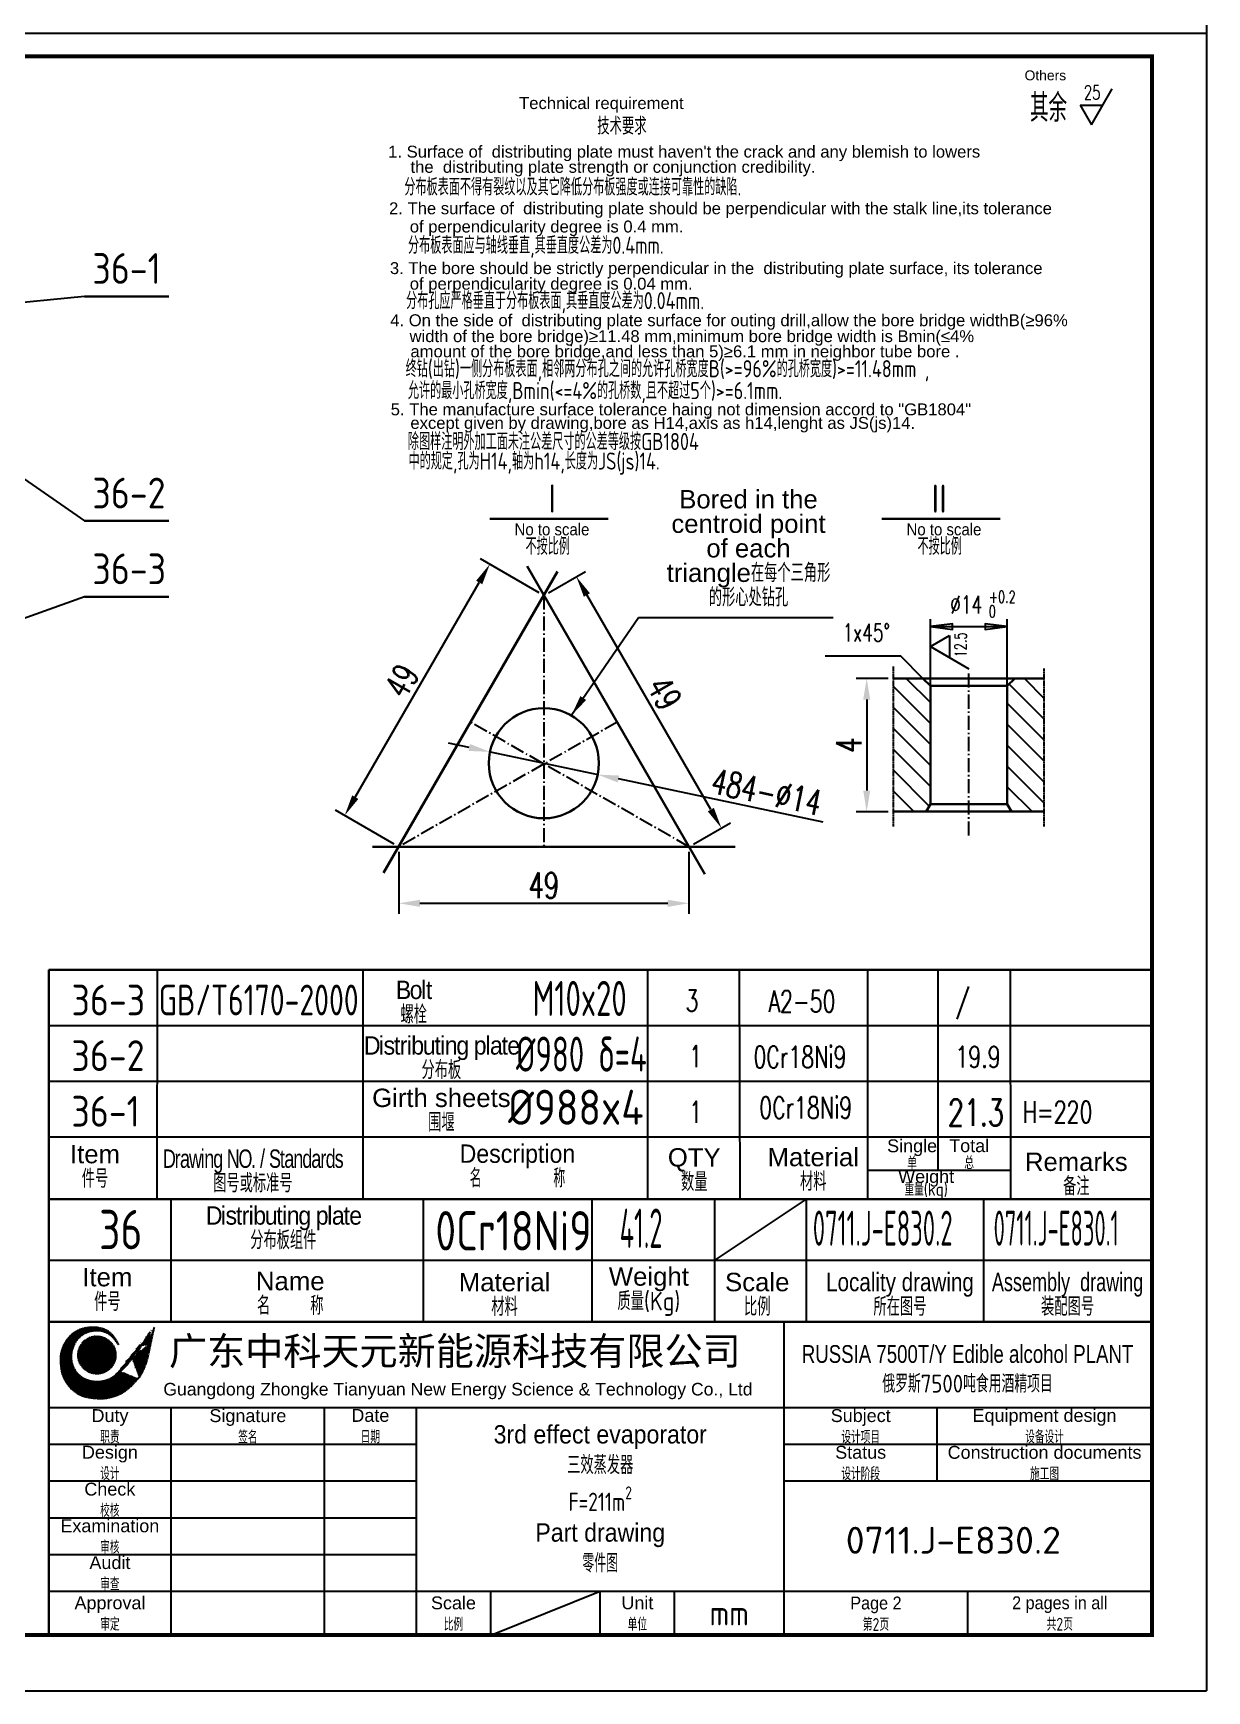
# Model space of a CAD drawing. Extents: x 25064 to 67879, y 10 to 12625.
# Drawn here: x 65798 to 67879, y 26 to 2966 of the extents above; entities that cross this region are included whole.
import ezdxf
from ezdxf.enums import TextEntityAlignment as Align

# ---------------------------------------------------------------- set-up
doc = ezdxf.new("R2010")
doc.units = 0
doc.linetypes.add('CENTER', pattern=[1.875, 1.25, -0.25, 0.125, -0.25])
doc.linetypes.add('PHANTOM2', pattern=[1, 0.5, -0.1, 0.1, -0.1, 0.1, -0.1])
doc.layers.get('0').update_dxf_attribs({"linetype": 'CONTINUOUS'})
doc.layers.get('DEFPOINTS').update_dxf_attribs({"linetype": 'CONTINUOUS'})
for name, color, linetype in [('1', 2, 'CONTINUOUS'), ('3-标注线', 2, 'CONTINUOUS'), ('6', 6, 'PHANTOM2'), ('TEXT', 2, 'CONTINUOUS'), ('中心线', 3, 'CENTER'), ('图层1', 2, 'CONTINUOUS')]:
    doc.layers.add(name, color=color, linetype=linetype)
doc.layers.add('2', color=1, linetype='CONTINUOUS', lineweight=30)
doc.styles.add('Arial', font='arial.ttf')
doc.styles.add('GB', font='gbenor.shx', dxfattribs={"width": 0.9, "bigfont": 'gbcbig.shx'})
doc.styles.add('HZ', font='', dxfattribs={"width": 0.7})
doc.styles.add('HZTXT', font='txt', dxfattribs={"width": 0.7, "bigfont": 'HZ.SHX'})
doc.styles.add('仿宋体', font='')
doc.styles.add('样式 1', font='gbenor.shx', dxfattribs={"bigfont": 'gbcbig.shx'})
doc.styles.add('英文', font='arial.ttf')
doc.styles.get('HZ').set_extended_font_data('SimSun')
doc.styles.get('仿宋体').set_extended_font_data('FangSong_GB2312')
doc.dimstyles.new('1', dxfattribs={"dimscale": 15, "dimtxt": 3, "dimasz": 2.5, "dimexe": 1.25, "dimexo": 0.625, "dimtad": 1, "dimdec": 0, "dimdsep": 46, "dimlunit": 6, "dimtxsty": 'HZTXT', "dimcen": 2.5, "dimclrt": 256, "dimadec": 0, "dimazin": 0, "dimtfac": 1, "dimtdec": 0, "dimtmove": 0, "dimatfit": 3, "dimfxl": 0, "dimtolj": 1, "dimtzin": 0, "dimarcsym": 0})
doc.dimstyles.get("Standard").update_dxf_attribs({"dimtxt": 0.18, "dimasz": 0.18, "dimexe": 0.18, "dimexo": 0.0625, "dimgap": 0.09, "dimtad": 0, "dimtih": 1, "dimtoh": 1, "dimdec": 4, "dimzin": 0, "dimdsep": 46, "dimtxsty": 'Standard', "dimcen": 0.09, "dimadec": 0, "dimazin": 0, "dimtfac": 1, "dimtdec": 4, "dimtofl": 0, "dimtmove": 0, "dimatfit": 3, "dimfxl": 0, "dimtolj": 1, "dimtzin": 0, "dimarcsym": 0})

# ---------------------------------------------------------------- blocks, each defined once
blk = doc.blocks.new('*D101')
at = {"layer": 'DEFPOINTS', "color": 0}
for p in [(66607.7, 2023.7), (66703.6, 1968.3), (66446.3, 1522.7)]:
    blk.add_point(p, dxfattribs=at)
at = {"layer": 'TEXT', "color": 0, "lineweight": -2}
for p, q in [((66695.5, 1973), (66591.5, 2033.1)), ((66369.2, 1610.6), (66588.9, 1991.2)), ((66438.2, 1527.4), (66334.2, 1587.5))]:
    blk.add_line(p, q, dxfattribs=at)
at = {"layer": 'TEXT', "color": 0}
for points in [[(66583.5, 1994.4), (66594.4, 1988.1), (66607.7, 2023.7)], [(66363.7, 1613.7), (66374.6, 1607.4), (66350.4, 1578.1)]]:
    blk.add_solid(points, dxfattribs=at)
at = {"layer": 'TEXT', "insert": (66451.4, 1816.8), "char_height": 45, "attachment_point": 5, "rotation": 60, "style": 'HZTXT'}
blk.add_mtext('\\A1;49', dxfattribs=at)
blk = doc.blocks.new('*D102')
at = {"layer": 'DEFPOINTS', "color": 0}
for p in [(66446.3, 1522.7), (66960.9, 1522.7), (66960.9, 1422.3)]:
    blk.add_point(p, dxfattribs=at)
at = {"layer": 'TEXT', "color": 0, "lineweight": -2}
for p, q in [((66446.3, 1513.3), (66446.3, 1403.5)), ((66960.9, 1513.3), (66960.9, 1403.5)), ((66483.8, 1422.3), (66923.4, 1422.3))]:
    blk.add_line(p, q, dxfattribs=at)
at = {"layer": 'TEXT', "color": 0}
for points in [[(66483.8, 1428.5), (66483.8, 1416), (66446.3, 1422.3)], [(66923.4, 1428.5), (66923.4, 1416), (66960.9, 1422.3)]]:
    blk.add_solid(points, dxfattribs=at)
at = {"layer": 'TEXT', "insert": (66703.6, 1454.2), "char_height": 45, "attachment_point": 5, "style": 'HZTXT'}
blk.add_mtext('\\A1;49', dxfattribs=at)
blk = doc.blocks.new('*D103')
at = {"layer": 'DEFPOINTS', "color": 0}
for p in [(66761.2, 2001.6), (66703.6, 1968.3), (66960.9, 1522.7)]:
    blk.add_point(p, dxfattribs=at)
at = {"layer": 'TEXT', "color": 0, "lineweight": -2}
for p, q in [((66711.7, 1973), (66777.4, 2010.9)), ((66999.7, 1588.4), (66779.9, 1969.1)), ((66969, 1527.4), (67034.7, 1565.3))]:
    blk.add_line(p, q, dxfattribs=at)
at = {"layer": 'TEXT', "color": 0}
for points in [[(66785.3, 1972.2), (66774.5, 1966), (66761.2, 2001.6)], [(67005.1, 1591.5), (66994.3, 1585.3), (67018.4, 1555.9)]]:
    blk.add_solid(points, dxfattribs=at)
at = {"layer": 'TEXT', "insert": (66917.4, 1794.7), "char_height": 45, "attachment_point": 5, "rotation": 300, "style": 'HZTXT'}
blk.add_mtext('\\A1;49', dxfattribs=at)
blk = doc.blocks.new('*D104')
at = {"layer": 'DEFPOINTS', "color": 0}
for p in [(66608.1, 1690.9), (66799.2, 1650.5)]:
    blk.add_point(p, dxfattribs=at)
at = {"layer": 'TEXT', "color": 0, "lineweight": -2}
for p, q in [((66571.4, 1698.6), (66534.7, 1706.4)), ((66608.1, 1690.9), (66799.2, 1650.5)), ((67198.7, 1566.2), (66835.9, 1642.8))]:
    blk.add_line(p, q, dxfattribs=at)
at = {"layer": 'TEXT', "color": 0}
for points in [[(66572.7, 1704.7), (66570.1, 1692.5), (66608.1, 1690.9)], [(66837.2, 1648.9), (66834.6, 1636.7), (66799.2, 1650.5)]]:
    blk.add_solid(points, dxfattribs=at)
at = {"layer": 'TEXT', "insert": (67098.5, 1619.9), "char_height": 45, "attachment_point": 5, "rotation": 348.0797, "style": 'HZTXT'}
blk.add_mtext('\\A1;484-%%C14', dxfattribs=at)
blk = doc.blocks.new('*D105')
at = {"layer": 'DEFPOINTS', "color": 0}
for p in [(67323.4, 1821.1), (67276.1, 1584.8), (67323.4, 1584.8)]:
    blk.add_point(p, dxfattribs=at)
at = {"layer": 'TEXT', "color": 0, "lineweight": -2}
for p, q in [((67314, 1821.1), (67257.4, 1821.1)), ((67276.1, 1783.6), (67276.1, 1622.3)), ((67314, 1584.8), (67257.4, 1584.8))]:
    blk.add_line(p, q, dxfattribs=at)
at = {"layer": 'TEXT', "color": 0}
for points in [[(67269.9, 1783.6), (67282.4, 1783.6), (67276.1, 1821.1)], [(67269.9, 1622.3), (67282.4, 1622.3), (67276.1, 1584.8)]]:
    blk.add_solid(points, dxfattribs=at)
at = {"layer": 'TEXT', "insert": (67244.3, 1703), "char_height": 45, "attachment_point": 5, "rotation": 90, "style": 'HZTXT'}
blk.add_mtext('\\A1;4', dxfattribs=at)

msp = doc.modelspace()

# ---------------------------------------------------------------- hatches: boundary and pattern name
at = {"linetype": 'CENTER'}
h = msp.add_hatch(dxfattribs=at)
h.set_pattern_fill('ANSI35', color=5, scale=12.3266, style=0)
h.set_pattern_definition([(45, (49000.7052, 7998.0875), (-2.1790556, 2.1790556), []), (45, (49002.8842, 7998.0875), (-2.1790556, 2.1790556), [3.85206246, -0.7704125, 0, -0.7704125])])
edge = h.paths.add_edge_path()
edge.add_spline(control_points=[(65950.08541, 639.08565), (65943.89495, 647.35885), (65928.16616, 668.37948), (65876.22964, 662.93411), (65859.22926, 616.13977), (65879.39779, 578.77517), (65919.78726, 569.29562), (65943.48296, 583.54837), (65952.87117, 592.56546)], knot_values=[0, 0, 0, 0, 1.5285918504, 3.8838597002, 6.3362108745, 7.8406472719, 9.9534831673, 11.8690157356, 11.8690157356, 11.8690157356, 11.8690157356], degree=3, periodic=0)
edge.add_spline(control_points=[(65950.08541, 639.08565), (65945.54451, 647.35725), (65936.91907, 663.06913), (65905.15692, 673.38196), (65865.35912, 664.89353), (65846.19614, 632.13006), (65846.0464, 612.12577), (65846.5396, 607.62145)], knot_values=[0, 0, 0, 0, 1.3994873893, 2.6583255951, 4.8442049209, 7.1545011065, 7.8384622489, 7.8384622489, 7.8384622489, 7.8384622489], degree=3, periodic=0)
edge.add_spline(control_points=[(65846.5396, 607.62145), (65846.67706, 602.14807), (65848.00675, 587.23333), (65858.49721, 566.83258), (65875.28178, 552.46952), (65891.43836, 546.4438), (65907.67188, 544.46389), (65923.17456, 543.34417), (65938.15921, 546.99133), (65953.5849, 551.94929), (65970.56475, 563.63748), (65980.41028, 575.46839), (65985.68281, 581.80413)], knot_values=[0.6812998502, 0.6812998502, 0.6812998502, 0.6812998502, 1.5209819127, 2.9933186883, 4.0609076463, 4.8565778432, 5.6080193013, 6.5794597923, 7.2218794569, 7.9686630871, 9.0669862596, 10.3333190781, 10.3333190781, 10.3333190781, 10.3333190781], degree=3, periodic=0)
edge.add_spline(control_points=[(65973.68028, 615.48633), (65969.12469, 609.59487), (65960.09526, 597.91767), (65948.42801, 588.8777), (65942.64721, 584.39863)], knot_values=[0, 0, 0, 0, 20.2539310782, 40.144417104, 40.144417104, 40.144417104, 40.144417104], degree=3, periodic=0)
edge.add_spline(control_points=[(66012.39454, 670.75963), (66009.02619, 659.88576), (66005.65784, 649.01189), (66001.64481, 638.42465)], knot_values=[0, 0, 0, 0, 1.7452824419, 1.7452824419, 1.7452824419, 1.7452824419], degree=3, periodic=0)
edge.add_line((65981.13228, 623.22914), (66005.57487, 662.53878))
edge.add_line((65987.39204, 639.90596), (65981.13228, 623.22914))
edge.add_line((65973.68028, 615.48633), (65987.39204, 639.90596))
edge.add_spline(control_points=[(66001.64481, 638.42465), (66002.06469, 641.0036), (66003.35053, 649.05832), (66004.67475, 657.08364), (66005.57487, 662.53878)], knot_values=[20.0836795763, 20.0836795763, 20.0836795763, 20.0836795763, 20.4850894663, 21.3370675527, 21.3370675527, 21.3370675527, 21.3370675527], degree=3, periodic=0)
edge.add_spline(control_points=[(66012.39454, 670.75963), (66009.66316, 658.07298), (66004.34553, 633.37375), (65997.80049, 601.70329), (65988.26108, 585.29233), (65984.94074, 579.58024)], knot_values=[0, 0, 0, 0, 35.5506482582, 69.2124080078, 87.184309043, 87.184309043, 87.184309043, 87.184309043], degree=3, periodic=0)
at = {"layer": '2', "linetype": 'CENTER'}
h = msp.add_hatch(dxfattribs=at)
h.set_pattern_fill('ANSI35', color=1, scale=11.09394, style=0)
h.set_pattern_definition([(45, (50691.6224, 7260.781), (-1.96115003, 1.96115003), []), (45, (50693.5835, 7260.781), (-1.96115003, 1.96115003), [3.4668562, -0.69337124, 0, -0.69337124])])
edge = h.paths.add_edge_path()
edge.add_arc((65910.85725, 621.4192), 33.25789, 0, 360)

# ---------------------------------------------------------------- linework, layer by layer
msp.add_line((67781.98993, 680.29626), (65825.77764, 680.29626))
at = {"color": 5, "linetype": 'CENTER'}
for p, q in [((65981.13228, 623.22914), (66005.57487, 662.53878)), ((65973.68028, 615.48633), (65987.39204, 639.90596)), ((65987.39204, 639.90596), (65981.13228, 623.22914))]:
    msp.add_line(p, q, dxfattribs=at)
at = {"color": 1, "linetype": 'CENTER'}
msp.add_circle((65910.96613, 621.01895), 33.25789, dxfattribs=at)
at = {"color": 5, "linetype": 'CENTER'}
msp.add_arc((65920.29143, 627.86017), 79.95861, 313.47672174, 325.89469667, dxfattribs=at)
for points, knots in [([(65950.08541, 639.08565), (65945.54451, 647.35725), (65936.91907, 663.06913), (65905.15692, 673.38196), (65865.35912, 664.89353), (65846.19614, 632.13006), (65846.0464, 612.12577), (65846.5396, 607.62145)], [0, 0, 0, 0, 1.3994873893, 2.6583255951, 4.8442049209, 7.1545011065, 7.8384622489, 7.8384622489, 7.8384622489, 7.8384622489]), ([(65950.08541, 639.08565), (65943.89495, 647.35885), (65928.16616, 668.37948), (65876.22964, 662.93411), (65859.22926, 616.13977), (65879.39779, 578.77517), (65919.78726, 569.29562), (65943.48296, 583.54837), (65952.87117, 592.56546)], [0, 0, 0, 0, 1.5285918504, 3.8838597002, 6.3362108745, 7.8406472719, 9.9534831673, 11.8690157356, 11.8690157356, 11.8690157356, 11.8690157356]), ([(66001.64481, 638.42465), (66002.06469, 641.0036), (66003.35053, 649.05832), (66004.67475, 657.08364), (66005.57487, 662.53878)], [20.0836795763, 20.0836795763, 20.0836795763, 20.0836795763, 20.4850894663, 21.3370675527, 21.3370675527, 21.3370675527, 21.3370675527]), ([(65846.5396, 607.62145), (65846.67706, 602.14807), (65848.00675, 587.23333), (65858.49721, 566.83258), (65875.28178, 552.46952), (65891.43836, 546.4438), (65907.67188, 544.46389), (65923.17456, 543.34417), (65938.15921, 546.99133), (65953.5849, 551.94929), (65970.56475, 563.63748), (65980.41028, 575.46839), (65985.68281, 581.80413)], [0.6812998502, 0.6812998502, 0.6812998502, 0.6812998502, 1.5209819127, 2.9933186883, 4.0609076463, 4.8565778432, 5.6080193013, 6.5794597923, 7.2218794569, 7.9686630871, 9.0669862596, 10.3333190781, 10.3333190781, 10.3333190781, 10.3333190781])]:
    msp.add_open_spline(points, degree=3, knots=knots, dxfattribs=at)
for points in [[(66012.39454, 670.75963), (66004.23253, 632.58286), (65994.21567, 597.00066), (65984.94074, 579.58024)], [(65973.68028, 615.48633), (65959.34206, 598.48325), (65942.64721, 584.39863)]]:
    msp.add_spline(points, degree=3, dxfattribs=at)
msp.add_open_spline([(66012.39454, 670.75963), (66009.02619, 659.88576), (66005.65784, 649.01189), (66001.64481, 638.42465)], degree=3, dxfattribs=at)
at = {"layer": '1'}
for p, q in [((67674.80736, 2803.17391), (67711.65873, 2867.00234)), ((67654.8114, 2837.80793), (67674.80736, 2803.17391)), ((67654.8114, 2837.80793), (67694.80332, 2837.80793)), ((67388.99575, 1741.04529), (67323.37075, 1806.68977)), ((67346.10212, 1821.08036), (67388.99575, 1778.17392)), ((67591.12075, 1748.63703), (67528.65857, 1811.11792)), ((67555.81655, 1821.08036), (67591.12075, 1785.76565)), ((67323.37075, 1769.56115), (67388.99575, 1703.91679)), ((67525.49575, 1777.15288), (67591.12075, 1711.5084)), ((67591.12075, 1674.37978), (67525.49575, 1740.02426)), ((67388.99575, 1666.78817), (67323.37075, 1732.43252)), ((67323.37075, 1695.30402), (67388.99575, 1629.65954)), ((67525.49575, 1702.89563), (67591.12075, 1637.25121)), ((67387.01059, 1594.51678), (67323.37075, 1658.17534)), ((67591.12075, 1600.12265), (67525.49575, 1665.76707)), ((67323.37075, 1621.04677), (67359.57627, 1584.83036)), ((67525.49575, 1628.63851), (67569.2907, 1584.83036)), ((66017.91822, 897.70947), (66018.47036, 1304.13691)), ((66383.32066, 897.70947), (66383.32066, 1304.13691)), ((67051.69353, 897.70947), (67050.8375, 1304.13691)), ((67278.39935, 897.70947), (67278.28085, 1304.13691)), ((67403.14913, 949.21951), (67402.97647, 1304.13691)), ((67530.37201, 1304.13691), (67531.0998, 897.70947)), ((65825.60323, 1205.45083), (67781.7031, 1205.45083)), ((65825.60323, 1106.76475), (67781.7031, 1106.76475)), ((65825.60323, 1008.07867), (67781.7031, 1008.07867)), ((67278.4927, 949.21951), (67531.38636, 949.21951)), ((66042.68074, 680.29626), (66042.68074, 897.70947)), ((66490.14035, 680.29626), (66490.14035, 897.70947)), ((66789.06718, 680.29626), (66789.06718, 897.70947)), ((67006.44783, 789.00287), (67169.50774, 897.70947)), ((67006.44783, 897.70947), (67006.44783, 680.29626)), ((67169.50774, 680.29626), (67169.50774, 897.70947)), ((67483.05951, 897.70947), (67483.05951, 680.29626)), ((67781.76748, 789.00287), (65825.26753, 789.00287)), ((65825.48993, 680.29626), (66416.85596, 680.29626))]:
    msp.add_line(p, q, dxfattribs=at)
at = {"layer": '2'}
for p, q in [((65889.05179, 2498.7215), (66038.30504, 2498.7215)), ((65889.05179, 2100.44028), (66038.30504, 2100.44028)), ((66607.64167, 2104.32497), (66817.64167, 2104.32497)), ((67302.77383, 2104.32497), (67512.77383, 2104.32497)), ((66419.44805, 1476.14233), (66728.04773, 2010.65267)), ((66988.95858, 1474.12032), (66673.81178, 2019.9706)), ((65889.05179, 1965.98893), (66038.30504, 1965.98893)), ((67323.37075, 1821.08036), (67457.24575, 1821.08036)), ((67388.99575, 1807.95536), (67375.87075, 1821.08036)), ((67388.99575, 1807.95536), (67457.24575, 1807.95536)), ((67388.99575, 1597.95536), (67388.99575, 1807.95536)), ((67591.12075, 1821.08036), (67457.24575, 1821.08036)), ((67525.49575, 1807.95536), (67457.24575, 1807.95536)), ((67525.49575, 1807.95536), (67538.62075, 1821.08036)), ((67525.49575, 1597.95536), (67525.49575, 1807.95536)), ((67381.41811, 1584.83036), (67388.99575, 1597.95536)), ((67388.99575, 1597.95536), (67457.24575, 1597.95536)), ((67525.49575, 1597.95536), (67457.24575, 1597.95536)), ((67533.07339, 1584.83036), (67525.49575, 1597.95536)), ((67323.37075, 1584.83036), (67457.24575, 1584.83036)), ((67591.12075, 1584.83036), (67457.24575, 1584.83036)), ((66399.93042, 1522.71284), (67042.68851, 1522.71284)), ((65825.48998, 1304.13691), (65825.48993, 284.2118)), ((65825.7373, 1304.13691), (67781.83717, 1304.13691)), ((65825.26753, 897.70947), (67781.76748, 897.70947)), ((65825.48993, 680.29626), (67781.98993, 680.29626)), ((65825.48993, 124.54524), (65825.48993, 680.29626))]:
    msp.add_line(p, q, dxfattribs=at)
msp.add_lwpolyline([(63868.98993, 124.54524, 7, 7, 0), (67781.98993, 124.54524, 7, 7, 0), (67781.98993, 2924.54524, 7, 7, 0), (63868.98993, 2924.54524, 7, 7, 0)], format="xyseb", close=True, dxfattribs=at)
msp.add_circle((66703.61961, 1670.70165), 97.66002, dxfattribs=at)
at = {"layer": '6'}
for p, q in [((67323.37075, 1558.58036), (67323.37075, 1842.55279)), ((67591.12075, 1558.58036), (67591.12075, 1838.86735))]:
    msp.add_line(p, q, dxfattribs=at)
at = {"layer": 'TEXT'}
for p, q in [((67879.33694, 25.55535), (67879.33694, 5921.1107)), ((63700.90805, 2965.55534), (67878.91264, 2965.55534)), ((67879.33694, 25.55534), (67879.33694, 2965.55533)), ((67388.99575, 1807.95536), (67388.99575, 1926.08036)), ((67388.99575, 1912.95536), (67525.49575, 1912.95536)), ((67525.49575, 1807.95536), (67525.49575, 1926.08036)), ((67388.99575, 1877.80285), (67423.09563, 1897.49035)), ((67423.09563, 1897.49035), (67423.09563, 1858.11535)), ((67231.49575, 1860.45536), (67202.41492, 1860.45536)), ((67336.49575, 1860.45536), (67231.49575, 1860.45536)), ((67375.87075, 1821.08036), (67336.49575, 1860.45536)), ((67388.99575, 1877.80285), (67423.09563, 1858.11535)), ((67388.99575, 1877.80285), (67457.19551, 1838.42785)), ((66887.52033, 1304.13691), (66887.52033, 897.70947)), ((63700.90805, 25.55535), (67875.08988, 25.55535)), ((63700.90805, 25.55535), (67875.08993, 25.55535)), ((63717.51413, 25.55535), (67875.08988, 25.55535)), ((63721.33689, 25.55535), (67878.91264, 25.55535))]:
    msp.add_line(p, q, dxfattribs=at)
for points in [[(67388.99575, 1912.95536), (67428.37075, 1907.70536), (67428.37075, 1918.20536), (67388.99575, 1912.95536)], [(67525.49575, 1912.95536), (67486.12075, 1918.20549), (67486.12075, 1907.70549), (67525.49575, 1912.95536)]]:
    msp.add_lwpolyline(points, dxfattribs=at)
at = {"layer": '中心线', "ltscale": 20}
for p, q in [((66703.61961, 1968.34192), (66703.61961, 1522.71284)), ((67457.24575, 1542.4081), (67457.24831, 1834.46565)), ((66833.49133, 1743.3975), (66446.33554, 1522.71284)), ((66960.90368, 1522.71284), (66573.74789, 1743.3975))]:
    msp.add_line(p, q, dxfattribs=at)
at = {"layer": '图层1'}
for p, q in [((65889.05179, 2498.7215), (65564.80148, 2466.84821)), ((65476.89314, 2386.51187), (65889.05179, 2100.44028)), ((65889.05179, 1965.98893), (65244.80148, 1735.18387)), ((67129.63146, 124.54524), (67129.63146, 680.29626)), ((65825.48993, 528.14642), (67781.70222, 528.14642)), ((66042.84685, 124.54524), (66042.84685, 528.14642)), ((66314.543, 124.54524), (66314.543, 528.14642)), ((66477.56069, 124.54524), (66477.56069, 528.14642)), ((67401.32761, 397.73226), (67401.32761, 528.14642)), ((65825.48993, 462.93934), (66477.56069, 462.93934)), ((67129.63146, 462.93934), (67781.70222, 462.93934)), ((65825.48993, 397.73226), (66477.56069, 397.73226)), ((67129.63146, 397.73226), (67781.70222, 397.73226)), ((65825.48993, 332.52519), (66477.56069, 332.52519)), ((65825.48993, 267.31811), (66477.56069, 267.31811)), ((65825.48993, 202.11103), (67781.70222, 202.11103)), ((66609.2889, 124.54524), (66803.59607, 202.11103)), ((66609.2889, 124.54524), (66609.2889, 202.11103)), ((66803.59607, 124.54524), (66803.59607, 202.11103)), ((66935.32429, 124.54524), (66935.32429, 202.11103)), ((67455.66684, 124.54524), (67455.66684, 202.11103))]:
    msp.add_line(p, q, dxfattribs=at)

# ---------------------------------------------------------------- texts
at = {"color": 2, "insert": (67454.97699, 596.38317), "char_height": 31.5497918, "width": 998.2205185, "attachment_point": 5}
msp.add_mtext('{\\fArial|b0|i0|c0|p34;\\W0.75;RUSSIA 7500T/Y Edible alcohol PLANT\\W0.8;\\P\\Fgbenor,gbcbig|c134;\\W1;俄罗斯7500吨食用酒精项目}', dxfattribs=at)
at = {"layer": '1'}
for s, height, style, p in [('Others', 17.596138, 'Arial', (67556.06949, 2881.92183)), ('36-1', 54.491384, '样式 1', (65903.01409, 2520.97472)), ('36-2', 54.491384, '样式 1', (65903.01409, 2122.69349)), ('I', 49.75682, '样式 1', (66711.4441, 2115.34406)), ('II', 49.756824, '样式 1', (67390.96142, 2115.18883)), ('36-3', 54.491384, '样式 1', (65903.01409, 1988.24215)), ('36-3', 54.491384, '样式 1', (65865.97202, 1223.56222)), ('36-2', 54.491384, '样式 1', (65865.83795, 1124.87614)), ('%%C988x4', 62.120178, '样式 1', (66640.18285, 1029.53926)), ('36-1', 54.491384, '样式 1', (65865.83795, 1026.19006))]:
    msp.add_text(s, height=height, dxfattribs=dict(at, style=style)).set_placement(p)
for s, height, style, width, p in [('    其余  ', 49.494949, 'HZTXT', 0.7, (67431.34241, 2808.25363)), ('25', 24.747475, 'HZTXT', 0.7, (67661.03508, 2847.70692)), ('M10x20', 62.120178, '样式 1', 0.75, (66683.45854, 1222.49301)), ('3', 38.14397, 'HZTXT', 0.7, (66954.8993, 1230.47252)), ('A2-50', 38.143969, 'HZTXT', 0.7, (67101.78816, 1229.34521)), ('/', 38.14397, 'HZTXT', 0.7, (67433.56239, 1229.61666)), ('%%C980 δ=4', 62.120178, '样式 1', 0.75, (66654.29653, 1123.80693)), ('1', 38.14397, 'HZTXT', 0.7, (66961.28588, 1131.78643)), ('0Cr18Ni9', 38.143969, 'HZTXT', 0.7, (67075.27962, 1130.65913)), ('19.9', 38.143969, 'HZTXT', 0.7, (67433.42832, 1130.93057)), ('1', 38.14397, 'HZTXT', 0.7, (66961.28588, 1033.10035)), ('0Cr18Ni9', 38.143969, 'HZTXT', 0.7, (67085.56393, 1040.75337)), ('21.3', 47.211335, 'HZTXT', 0.7, (67420.15039, 1027.6205)), ('H=220', 38.143969, 'HZTXT', 0.7, (67552.84083, 1033.10035)), ('36', 69.882818, '样式 1', 0.9, (65915.00853, 808.66798)), ('0Cr18Ni9', 69.882818, '样式 1', 0.9, (66511.16045, 806.54098)), ('0711.J-E830.2', 62.1180607, '样式 1', 0.6, (67180.57098, 815.06087)), ('0711.J-E830.1', 62.1180607, '样式 1', 0.55, (67501.18443, 815.06087))]:
    msp.add_text(s, height=height, dxfattribs=dict(at, style=style, width=width)).set_placement(p)
at = {"layer": '1', "style": '样式 1', "width": 0.863129}
msp.add_text('GB/T6170-2000', height=54.4913842, rotation=359.99395032, dxfattribs=at).set_placement((66020.42895, 1223.59968), (66375.16757, 1223.56222), align=Align.FIT)
at = {"layer": '1', "style": '样式 1', "width": 0.590277}
msp.add_attdef('41.2', text='', height=69.88282, dxfattribs=at).set_placement((66837.99758, 810.99723), (66913.96871, 810.99723), align=Align.FIT)
at = {"layer": '3-标注线', "style": 'GB', "width": 1.2}
msp.add_text('0711.J-E830.2', height=47.8191944, dxfattribs=at).set_placement((67238.95273, 268.71901))
at = {"layer": 'TEXT', "style": 'HZTXT', "width": 0.7}
for s, height, p in [('+0.2', 21, (67492.5392, 1955.3776)), ('%%C14', 31.5, (67424.23237, 1936.31293)), ('0', 21, (67492.5392, 1929.502)), ('1x45%%D', 31.5, (67233.24371, 1886.70536))]:
    msp.add_text(s, height=height, dxfattribs=at).set_placement(p)
msp.add_text('12.5', height=21, rotation=90, dxfattribs=at).set_placement((67453.1737, 1858.60313))
at = {"layer": 'TEXT', "style": '仿宋体'}
msp.add_text('广东中科天元新能源科技有限公司', height=49.5573779, dxfattribs=at).set_placement((66545.66928, 603.52509), align=Align.CENTER)
at = {"layer": '图层1'}
for s, height, style, p in [('Technical requirement ', 21.115366, 'Arial', (66659.67447, 2830.9476)), ('             技术要求', 30.3922427, '样式 1', (66584.04678, 2785.68554)), ("1. Surface of  distributing plate must haven't the crack and any blemish to lowers ", 21.115366, 'Arial', (66427.47724, 2744.85698)), ('the  distributing plate strength or conjunction credibility.', 21.115366, 'Arial', (66467.12002, 2717.85304)), ('2. The surface of  distributing plate should be perpendicular with the stalk line,its tolerance ', 21.115366, 'Arial', (66429.04324, 2644.37545)), ('of perpendicularity degree is 0.4 mm.', 21.115366, 'Arial', (66465.81799, 2612.03784)), ('3. The bore should be strictly perpendicular in the  distributing plate surface, its tolerance ', 21.115366, 'Arial', (66430.53236, 2538.25043)), ('of perpendicularity degree is 0.04 mm.', 21.115366, 'Arial', (66465.81287, 2510.63747)), ('4. On the side of  distributing plate surface for outing drill,allow the bore bridge widthB(≥96%%%', 21.115366, 'Arial', (66431.18062, 2445.81581)), ('width of the bore bridge)≥11.48 mm,minimum bore bridge width is Bmin(≤4%%% ', 21.115366, 'Arial', (66465.42616, 2417.59219)), ('amount of the bore bridge,and less than 5)≥6.1 mm in neighbor tube bore .', 21.115366, 'Arial', (66466.97023, 2390.62833)), ('5. The manufacture surface tolerance haing not dimension accord to "GB1804" ', 21.115366, 'Arial', (66432.01966, 2287.76331)), ('except given by drawing,bore as H14,axis as h14,lenght as JS(js)14.', 21.115366, 'Arial', (66466.89521, 2263.73665))]:
    msp.add_text(s, height=height, dxfattribs=dict(at, style=style)).set_placement(p)
at = {"layer": '图层1', "style": 'GB', "width": 0.9}
for s, height, p in [('分布板表面不得有裂纹以及其它降低分布板强度或连接可靠性的缺陷.', 30.3922427, (66456.2245, 2677.62533)), (' 分布板表面应与轴线垂直,其垂直度公差为0.4mm.', 30.3922427, (66447.85624, 2574.22206)), (' 分布孔应严格垂直于分布板表面,其垂直度公差为0.04mm.', 30.3922427, (66444.44838, 2475.94439)), (' 终钻(出钻)一侧分布板表面,相邻两分布孔之间的允许孔桥宽度B(>=96%%%的孔桥宽度)>=11.48mm ,', 30.3922427, (66443.68143, 2355.23785)), ('允许的最小孔桥宽度,Bmin(<=4%%%的孔桥数,且不超过5个)>=6.1mm.', 30.3922427, (66462.49399, 2316.41532)), (' 除图样注明外加工面未注公差尺寸的公差等级按GB1804', 30.3922427, (66447.63041, 2226.09414)), ('  中的规定,孔为H14,轴为h14,长度为JS(js)14.', 30.3922427, (66433.94631, 2191.43852)), ('不按比例', 30.392243, (66671.1227, 2040.27748)), ('不按比例', 30.392243, (67366.25486, 2040.27748))]:
    msp.add_text(s, height=height, dxfattribs=at).set_placement(p)
at = {"layer": '图层1', "attachment_point": 8, "style": 'GB'}
for s, insert, char_height, width, line_spacing_factor in [('{\\fArial|b0|i0|c0|p34;\\W1;Bored in the centroid point of each triangle\\Fgbenor,gbcbig|c134;在每个三角形的形心处钻孔}', (67066.50167, 1948.54089), 32.60651138, 309.4581658, 0.8), ('{\\fArial|b0|i0|c0|p34;\\T0.9;Bolt\\P\\Fgbenor,gbcbig|c134;\\W1;\\T1;螺栓}', (66472.80281, 1209.02499), 32.6065114, 271.8444703, 0.8), ('{\\fArial|b0|i0|c0|p34;\\T0.9;Distributing plate\\P\\Fgbenor,gbcbig|c134;\\W1;\\T1;分布板}', (66521.83662, 1110.33891), 32.6065114, 271.8444703, 0.8), ('{\\fArial|b0|i0|c0|p34;\\W1;Girth sheets\\W0.7;\\T0.9;\\P\\Fgbenor,gbcbig|c134;\\W1;\\T1;围堰}', (66521.83662, 1017.49439), 32.6065114, 271.8444703, 0.8), ('{\\fArial|b0|i0|c0|p34;\\W1;Single\\P\\Fgbenor,gbcbig|c134;单}', (67356.62906, 950.35864), 22.824558, 137.0399814, 0.8), ('{\\fArial|b0|i0|c0|p34;\\W1;Total\\P\\Fgbenor,gbcbig|c134;总}', (67457.87821, 950.55325), 22.824558, 141.4148155, 0.8), ('{\\fArial|b0|i0|c0|p34;\\W1;Item\\P\\Fgbenor,gbcbig|c134;件号}', (65907.61614, 917.73401), 32.6065114, 161.0114942, 0.8), ('{\\fArial|b0|i0|c0|p34;\\W0.7;\\T0.9;Drawing NO. / Standards\\W1;\\T1;\\P\\Fgbenor,gbcbig|c134;图号或标准号}', (66187.5212, 909.59687), 32.6065114, 327.6900869, 0.8), ('{\\fArial|b0|i0|c0|p34;Description\\P}名        称', (66656.74864, 918.49287), 32.6065114, 539.9648748, 0.8), ('{\\fArial|b0|i0|c0|p34;\\W1;QTY\\W0.7;\\T0.9;\\P\\Fgbenor,gbcbig|c134;\\W1;\\T1;数量}', (66970.28419, 911.78822), 32.6065114, 112.1393178, 0.8), ('{\\fArial|b0|i0|c0|p34;\\W1;Material\\P\\Fgbenor,gbcbig|c134;材料}', (67181.38066, 912.4766), 32.6065114, 264.0195121, 0.8), ('{\\fArial|b0|i0|c0|p34;\\W1;Remarks\\P\\Fgbenor,gbcbig|c134;备注}', (67647.85529, 904.12758), 32.6065114, 271.0895375, 0.8), ('{\\fArial|b0|i0|c0|p34;\\W1;Weight\\P\\Fgbenor,gbcbig|c134;重量(kg)}', (67381.58547, 896.68686), 22.824558, 186.9527993, 0.6), ('{\\fArial|b0|i0|c0|p34;\\T0.9;Distributing plate\\P\\Fgbenor,gbcbig|c134;\\W1;\\T1;分布板组件}', (66241.57285, 808.73826), 32.6065114, 327.6900869, 0.8), ('{\\fArial|b0|i0|c0|p34;\\W1;Item\\P\\Fgbenor,gbcbig|c134;件号}', (65929.54574, 699.36477), 32.6984701, 161.4655881, 0.8), ('{\\fArial|b0|i0|c0|p34;\\W1;Name\\P\\Fgbenor,gbcbig|c134;名    称 }', (66253.84787, 692.35964), 32.6984701, 161.4655881, 0.8), ('{\\fArial|b0|i0|c0|p34;\\W1;Material\\P\\Fgbenor,gbcbig|c134;材料}', (66633.90168, 690.59973), 32.6984701, 264.7641151, 0.8), ('{\\fArial|b0|i0|c0|p34;\\W1;Weight\\Fgbenor,gbcbig|c134;\\P质量(Kg)}', (66889.77236, 690.59973), 32.6984701, 264.7641151, 0.8), ('{\\fArial|b0|i0|c0|p34;\\W1;Scale\\Fgbenor,gbcbig|c134;\\P比例}', (67082.01517, 690.59973), 32.6984701, 264.7641151, 0.8), ('{\\fArial|b0|i0|c0|p34;\\W0.8;Locality drawing\\Fgbenor,gbcbig|c134;\\P\\W1;所在图号}', (67335.14174, 690.59973), 32.6984701, 419.6698558, 0.8), ('{\\fArial|b0|i0|c0|p34;\\W0.7;Assembly  drawing\\Fgbenor,gbcbig|c134;\\P\\W1;装配图号}', (67632.35736, 690.59973), 32.6984701, 419.6698558, 0.8)]:
    msp.add_mtext(s, dxfattribs=dict(at, insert=insert, char_height=char_height, width=width, line_spacing_factor=line_spacing_factor))
at = {"layer": '图层1', "ltscale": 0.5}
for s, insert, char_height, width, attachment_point, style in [('{\\fArial|b0|i0|c0|p34;No to scale}', (66651.6232, 2095.98427), 21.115366, 147.0688036, 1, 'GB'), ('{\\fArial|b0|i0|c0|p34;No to scale}', (67346.75536, 2095.98427), 21.115366, 147.0688036, 1, 'GB'), ('{\\fArial|b0|i0|c0|p34;\\W1;Guangdong\\fArial|b0|i0|c134|p34; \\fArial|b0|i0|c0|p34;Zhongke\\fArial|b0|i0|c134|p34; \\fArial|b0|i0|c0|p34;Tianyuan\\fArial|b0|i0|c134|p34; \\fArial|b0|i0|c0|p34;New\\fArial|b0|i0|c134|p34; \\fArial|b0|i0|c0|p34;Energy\\fArial|b0|i0|c134|p34; \\fArial|b0|i0|c0|p34;Science\\fArial|b0|i0|c134|p34; \\fArial|b0|i0|c0|p34;&\\fArial|b0|i0|c134|p34; \\fArial|b0|i0|c0|p34;Technology\\fArial|b0|i0|c134|p34; \\fArial|b0|i0|c0|p34;Co.,\\fArial|b0|i0|c134|p34; \\fArial|b0|i0|c0|p34;Ltd}', (66551.22484, 542.69333), 22.31531053, 1107.2633388, 8, '英文')]:
    msp.add_mtext(s, dxfattribs=dict(at, insert=insert, char_height=char_height, width=width, attachment_point=attachment_point, style=style))
at = {"layer": '图层1', "attachment_point": 8, "style": 'GB'}
for s, insert, char_height, width in [('{\\fArial|b0|i0|c0|p34;\\W1;Duty\\P\\Fgbenor,gbcbig|c134;职责}', (65934.16839, 464.23189), 22.8224767, 217.3569208), ('{\\fArial|b0|i0|c0|p34;\\W1;Signature\\P\\Fgbenor,gbcbig|c134;签名}', (66178.69493, 464.16315), 22.8224767, 271.696151), ('{\\fArial|b0|i0|c0|p34;\\W1;Date\\P\\Fgbenor,gbcbig|c134;日期}', (66395.90824, 464.48361), 22.8224767, 162.7304651), ('{\\fArial|b0|i0|c0|p34;\\W1;Subject\\P\\Fgbenor,gbcbig|c134;设计项目}', (67265.47953, 464.16315), 22.8224767, 271.696151), ('{\\fArial|b0|i0|c0|p34;\\W1;Equipment design\\P\\Fgbenor,gbcbig|c134;设备设计}', (67591.51491, 464.48361), 22.8224767, 380.3746114), ('{\\fArial|b0|i0|c0|p34;\\C2;3rd effect evaporator\\A1;\\Fgbenor,gbcbig|c134;\\C256;\\P\\W1;三效蒸发器\\P\\W0.9;F=211m\\H0.7x;\\S2^ ;\\H1.429x;\\P\\A0;\\fArial|b0|i0|c0|p34;\\H0.9997x;Part drawing}\\P零件图', (66803.59607, 235.43965), 32.6035381, 652.0707624), ('{\\fArial|b0|i0|c0|p34;\\W1;Design\\P\\Fgbenor,gbcbig|c134;设计}', (65934.02478, 399.27654), 22.8224767, 217.6441463), ('{\\fArial|b0|i0|c0|p34;\\W1;Status\\P\\Fgbenor,gbcbig|c134;设计阶段}', (67265.47953, 399.08194), 22.8224767, 271.696151), ('{\\fArial|b0|i0|c0|p34;\\W1;Construction documents\\H0.9524x;\\P\\Fgbenor,gbcbig|c134;\\H1.05x;施工图}', (67591.51491, 399.0817), 22.8224767, 380.3746114), ('{\\fArial|b0|i0|c0|p34;\\W1;Check\\P\\Fgbenor,gbcbig|c134;校核}', (65933.88117, 333.87486), 22.8224767, 217.3569208), ('{\\fArial|b0|i0|c0|p34;\\W1;Examination\\P\\Fgbenor,gbcbig|c134;审核}', (65933.88117, 268.73652), 22.8224767, 217.3569208), ('{\\fArial|b0|i0|c0|p34;\\W1;Audit\\P\\Fgbenor,gbcbig|c134;审查}', (65934.02478, 203.52945), 22.8224767, 217.6441463), ('{\\fArial|b0|i0|c0|p34;\\W1;Approval\\P\\Fgbenor,gbcbig|c134;审定}', (65934.16839, 132.14301), 22.8224767, 217.3569208), ('{\\fArial|b0|i0|c0|p34;\\W1;Scale\\P\\Fgbenor,gbcbig|c134;比例}', (66543.28119, 132.07428), 22.8224767, 132.0154369), ('{\\fArial|b0|i0|c0|p34;\\W1;Unit\\P\\Fgbenor,gbcbig|c134;单位 }', (66869.46018, 132.26887), 22.8224767, 131.7282114), ('{\\fArial|b0|i0|c0|p34;Page 2 \\P}第2页', (67292.50553, 131.84459), 22.8224767, 326.3226067), ('{\\fArial|b0|i0|c0|p34;2 pages in all\\P}共2页', (67618.54091, 132.22217), 22.8224767, 325.7481557), ('{\\Fgbenor,gbcbig|c0;\\W1;mm\\Fgbenor,gbcbig|c134; }', (67032.33426, 141.59245), 43.4713842, 194.5943953)]:
    msp.add_mtext(s, dxfattribs=dict(at, insert=insert, char_height=char_height, width=width))

# ---------------------------------------------------------------- dimensions: what is measured, and where the dimension line sits
at = {"layer": 'TEXT'}
for p1, p2, distance, picture, middle in [((66446.33554, 1522.71284), (66703.61961, 1968.34192), 110.76336, '*D101', (66451.44913, 1816.84656)), ((66960.90368, 1522.71284), (66703.61961, 1968.34192), -66.44227, '*D103', (66917.4069, 1794.68601)), ((66446.33554, 1522.71284), (66960.90368, 1522.71284), -100.43653, '*D102', (66703.61961, 1454.1513))]:
    dim = msp.add_aligned_dim(p1=p1, p2=p2, distance=distance, text='49', dimstyle='1', override={"dimfxl": 1.25}, dxfattribs=at)
    dim.commit()
    dim.dimension.update_dxf_attribs({"geometry": picture, "text_midpoint": middle})
dim = msp.add_linear_dim(base=(67276.14265, 1584.83036), p1=(67323.37075, 1821.08036), p2=(67323.37075, 1584.83036), angle=90, text='4', dimstyle='1', override={"dimfxl": 1.25}, dxfattribs=at)
dim.commit()
dim.dimension.update_dxf_attribs({"geometry": '*D105', "text_midpoint": (67244.26765, 1702.95536)})
dim = msp.add_diameter_dim_2p(p1=(66608.06556, 1690.87348), p2=(66799.17366, 1650.52983), text='484-%%C14', dimstyle='Standard', override={"dimscale": 15, "dimtxt": 3, "dimasz": 2.5, "dimexe": 1.25, "dimexo": 0.625, "dimgap": 0.625, "dimtad": 1, "dimtih": 0, "dimtoh": 0, "dimdec": 0, "dimzin": 8, "dimlunit": 6, "dimtxsty": 'HZTXT', "dimcen": 2.5, "dimclrt": 256, "dimtdec": 0, "dimtofl": 1}, dxfattribs=at)
dim.commit()
dim.dimension.update_dxf_attribs({"geometry": '*D104', "text_midpoint": (67091.93009, 1588.72783), "dimtype": 163})

# ---------------------------------------------------------------- leaders
msp.add_leader([(66752.29324, 1755.36781), (66871.31649, 1929.05986), (67216.72786, 1929.05986)], dimstyle='Standard', override={"dimscale": 15, "dimtxt": 3, "dimasz": 2.5, "dimexe": 1.25, "dimexo": 0.625, "dimgap": 0.625, "dimtad": 0, "dimtih": 0, "dimtoh": 0, "dimdec": 0, "dimzin": 8, "dimlunit": 6, "dimtxsty": 'HZ', "dimcen": 2.5, "dimclrt": 256, "dimtdec": 0, "dimtofl": 1}, dxfattribs=at)

doc.saveas('drawing.dxf')
